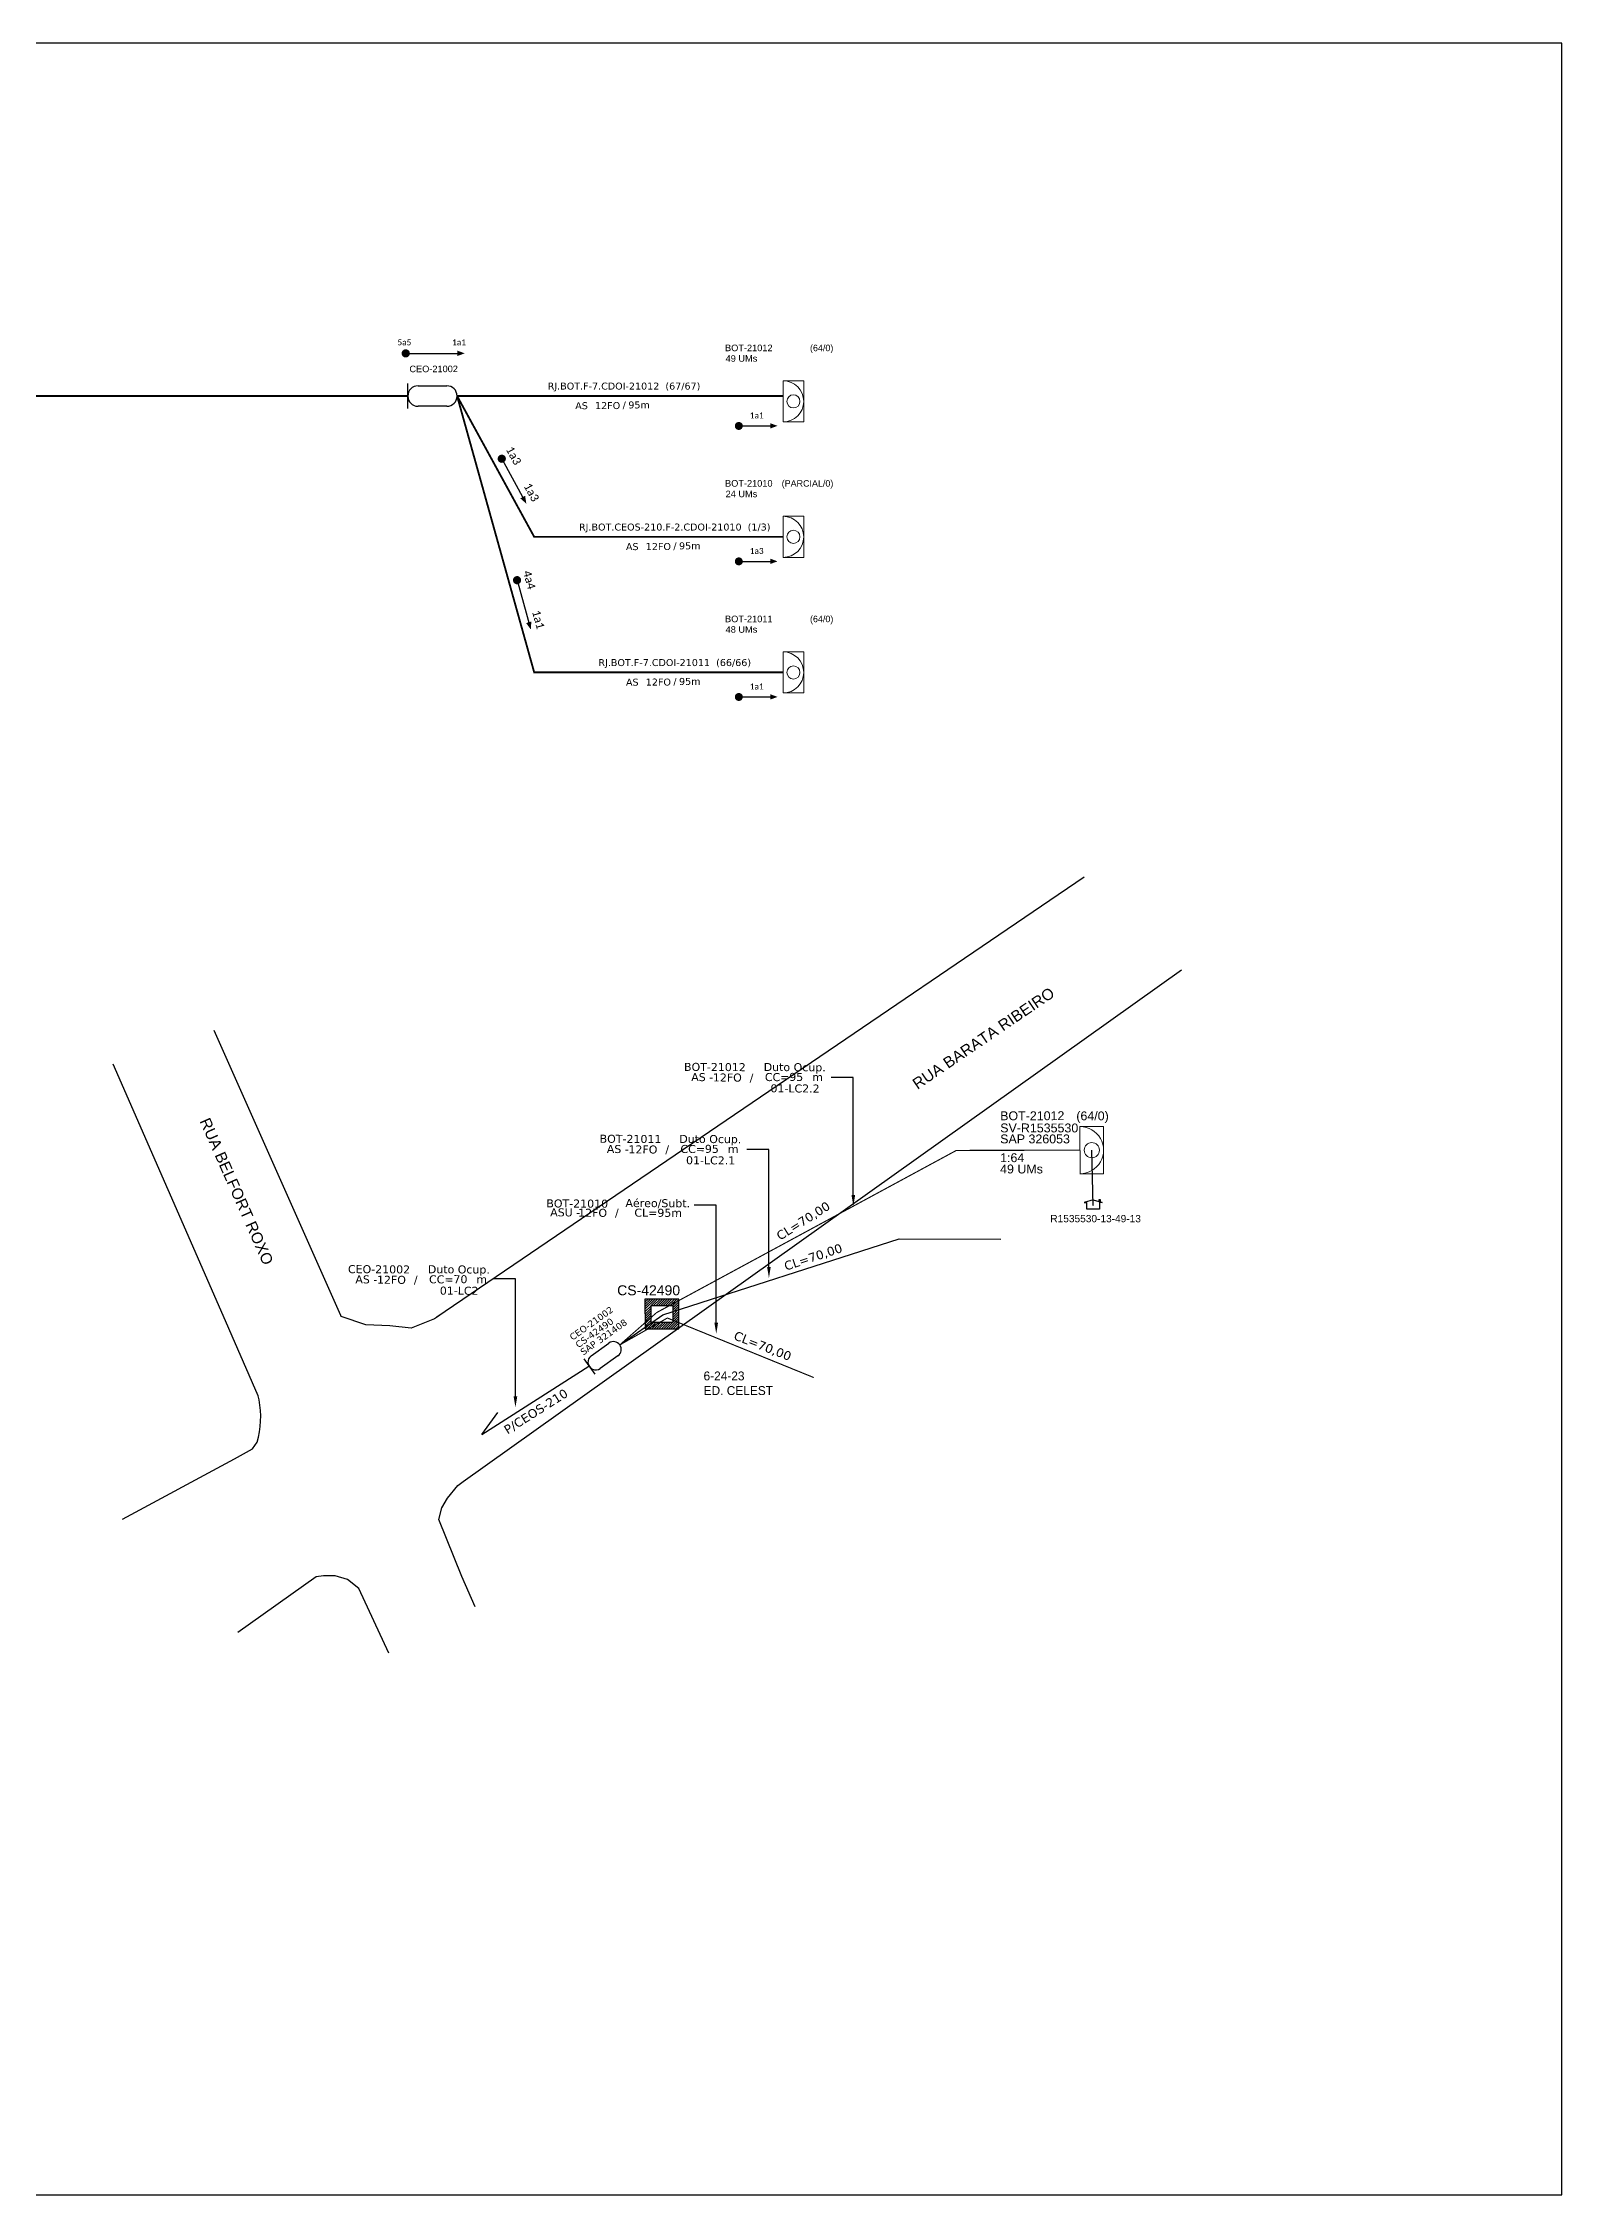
# Model space of a CAD drawing. Header units: millimetres. Extents: x 55655 to 57069, y 58535 to 59129.
# Drawn here: x 56074 to 56493, y 58535 to 59129 of the extents above; entities that cross this region are included whole.
import ezdxf
from ezdxf import colors
from ezdxf.entities.mleader import LeaderData, LeaderLine
from ezdxf.enums import TextEntityAlignment as Align
from ezdxf.math import Vec2, Vec3

# ---------------------------------------------------------------- set-up
doc = ezdxf.new("R2010")
doc.units = ezdxf.units.MM
doc.linetypes.add('DIVIDE2', pattern=[0.625, 0.25, -0.125, 0, -0.125, 0, -0.125])
for name, color, linetype in [('10.1-Caixas Subterrâneas', 5, 'Continuous'), ('20.4-CEOS', 1, 'Continuous'), ('20.5-CEO', 1, 'Continuous'), ('CAP a instalar', 1, 'FENCELINE1'), ('CAP_A_INSTALAR', 1, 'Continuous'), ('CD a instalar', 1, 'Continuous'), ('CELULAS_GPON', 7, 'Continuous'), ('INDICAÇÃO', 7, 'Continuous'), ('label_cabos', 7, 'Continuous'), ('Legenda', 1, 'Continuous'), ('LOGRADOURO', 5, 'Continuous'), ('MUB', 252, 'Continuous'), ('NET-RETIRAR', 54, 'DIVIDE2'), ('SETA', 7, 'Continuous'), ('surveys', 7, 'Continuous'), ('surveys legendas', 7, 'Continuous')]:
    doc.layers.add(name, color=color, linetype=linetype)
for name, color, linetype, lineweight in [("20.0-LEGENDA DOS CDO'S", 1, 'Continuous', 0), ('20.1-CDO_INTERIOR', 1, 'Continuous', 0), ('20.2-CDO_POSTE', 1, 'Continuous', 5), ('40.1-ETIQUETAS', 1, 'Continuous', 20)]:
    doc.layers.add(name, color=color, linetype=linetype, lineweight=lineweight)
doc.layers.add('EXTRA', color=50, linetype='Continuous', plot=False)
doc.styles.add('ARIAL', font='arial.ttf')
doc.styles.add('DIGICADE', font='arial.ttf')
doc.styles.add('siredit', font='verdana.ttf')
doc.linetypes.add('FENCELINE1', pattern='A,0.25,-0.1,[133,ltypeshp.shx,S=0.1,R=0,X=-0.1,Y=0],-0.1,1', length=1.45)

# ---------------------------------------------------------------- blocks, each defined once
blk = doc.blocks.new('CDOE-TEXTO PADRÃO')
at = {"layer": "20.0-LEGENDA DOS CDO'S", "color": 0, "style": 'ARIAL'}
for tag, p in [('CDO_N', (0.49, 7.39)), ('CORDOALHA', (0.5, 4.33)), ('SAP', (0.51, 1.67)), ('SPLITER_1', (0.59, -0.91)), ('SPLITER_2', (0.6, -3.55)), ('(XX-XX_F)S', (0.54, -8.29)), ('(XX-XX_L)S', (0.55, -10.83)), ('UMS', (0.55, -13.15))]:
    blk.add_attdef(tag, p, '', height=1.7, rotation=0.118, dxfattribs=at)
blk.add_attdef('FIBRAS_UTILIZADAS', text='', height=1.7, rotation=0.118, dxfattribs=at).set_placement((19.77, 7.43), align=Align.CENTER)
blk = doc.blocks.new('CDOI_INT')
at = {"layer": '20.1-CDO_INTERIOR', "color": 0, "lineweight": 18}
blk.add_lwpolyline([(4.25, -4.25), (4.25, 4.25), (0, 4.25), (0, -4.25)], close=True, dxfattribs=at)
blk.add_circle((2.12, 0), 1.36, dxfattribs=at)
blk.add_arc((0, 0), 4.25, 270, 90, dxfattribs=at)
at = {"layer": "20.0-LEGENDA DOS CDO'S", "color": 0, "style": 'ARIAL'}
for tag, p in [('CDO_N', (-0.08, 10.38)), ('SURVEY', (-0.08, 8.2)), ('SPLITER_1', (21.18, 10.38)), ('SPLITER_2', (21.19, 8.68)), ('SAP', (-0.08, 6.23)), ('1:XX', (5.94, -2.22)), ('UMS', (5.94, -4.24))]:
    blk.add_attdef(tag, p, '', height=1.36, dxfattribs=at)
blk.add_attdef('FIBRAS_UTILIZADAS', text='', height=1.36, dxfattribs=at).set_placement((15.34, 10.38), align=Align.CENTER)
blk = doc.blocks.new('ETIQUETA_RS5F')
at = {"layer": '40.1-ETIQUETAS', "color": 0, "style": 'siredit'}
blk.add_text('/', height=1.5, dxfattribs=at).set_placement((1.58, -1.95), align=Align.MIDDLE_RIGHT)
for tag, p in [('ETIQUETA_R_PRIMARIA', (1.21, 4.1)), ('ETIQUETA_R_SECUNDARIA', (1.21, 2.1)), ('F_ATIVAS/F_MORTAS', (1.14, -4.24))]:
    blk.add_attdef(tag, text='', height=1.5, dxfattribs=at).set_placement(p, align=Align.MIDDLE_CENTER)
for tag, p in [('TIPO_CABO', (-6.58, -2.12)), ('CAP_CABO', (0.4, -2.09))]:
    blk.add_attdef(tag, text='', height=1.5, dxfattribs=at).set_placement(p, align=Align.MIDDLE_RIGHT)
blk.add_attdef('METROS', text='', height=1.5, dxfattribs=at).set_placement((2.14, -1.95), align=Align.MIDDLE_LEFT)
for tag, p in [('FUSÃO_1', (0.85, -8.39)), ('FUSÃO_2', (0.85, -10.6)), ('FUSÃO_3', (0.85, -12.93)), ('FUSÃO_4', (0.85, -15.14)), ('FUSÃO_5', (0.85, -17.16))]:
    blk.add_attdef(tag, text='', height=1.5, dxfattribs=at).set_placement(p, align=Align.CENTER)
blk = doc.blocks.new('SURVEY_SURVEY')
for p, q in [((0, 0.0000127), (-0.0000126, 0.000009)), ((-0.0000126, 0.000009), (-0.0000086, 0.000009)), ((-0.0000086, 0), (-0.0000086, 0.000009)), ((0, 0.0000127), (0.0000126, 0.000009)), ((0.0000084, 0.0000132), (0.0000098, 0.0000132)), ((0.0000084, 0.0000103), (0.0000084, 0.0000132)), ((0.0000126, 0.000009), (0.0000086, 0.000009)), ((0.0000086, 0.000009), (0.0000086, 0)), ((0.0000098, 0.0000132), (0.0000098, 0.0000099)), ((0.0000086, 0), (-0.0000086, 0))]:
    blk.add_line(p, q)
at = {"ltscale": 6}
blk.add_circle((0, 0.0000045), 0.0000000477, dxfattribs=at)
blk = doc.blocks.new('*X45')
at = {"color": 0, "linetype": 'Continuous'}
for p, q in [((-1.25, 0.34099), (-0.49099, 1.1)), ((-1.25, 0.517767), (-0.667767, 1.1)), ((-1.25, 0.694544), (-0.844544, 1.1)), ((-1.25, 0.87132), (-1.02132, 1.1)), ((-1.25, 1.048097), (-1.198097, 1.1)), ((-1.25, 0.164214), (-0.8035, 0.610714)), ((-1.25, -0.012563), (-0.8035, 0.433937)), ((-1.25, -0.18934), (-0.8035, 0.25716)), ((-1.25, -0.366117), (-0.8035, 0.080383)), ((-0.789214, 0.625), (-0.314214, 1.1)), ((-0.612437, 0.625), (-0.137437, 1.1)), ((-0.43566, 0.625), (0.03934, 1.1)), ((-0.258883, 0.625), (0.216117, 1.1)), ((-0.082107, 0.625), (0.392893, 1.1)), ((0.09467, 0.625), (0.56967, 1.1)), ((0.271447, 0.625), (0.746447, 1.1)), ((0.448223, 0.625), (0.923223, 1.1)), ((0.625, 0.625), (1.1, 1.1)), ((0.801777, 0.625), (1.25, 1.073223)), ((0.8035, 0.449947), (1.25, 0.896447)), ((0.8035, 0.27317), (1.25, 0.71967)), ((0.8035, 0.096393), (1.25, 0.542893)), ((0.8035, -0.080383), (1.25, 0.366117)), ((0.8035, -0.25716), (1.25, 0.18934)), ((0.8035, -0.433937), (1.25, 0.012563)), ((-1.25, -0.542893), (-0.8035, -0.096393)), ((-1.25, -0.71967), (-0.8035, -0.27317)), ((-1.25, -0.896447), (-0.8035, -0.449947)), ((-1.25, -1.073223), (-0.801777, -0.625)), ((-1.1, -1.1), (-0.625, -0.625)), ((-0.923223, -1.1), (-0.448223, -0.625)), ((-0.746447, -1.1), (-0.271447, -0.625)), ((-0.56967, -1.1), (-0.09467, -0.625)), ((-0.392893, -1.1), (0.082107, -0.625)), ((-0.216117, -1.1), (0.258883, -0.625)), ((-0.03934, -1.1), (0.43566, -0.625)), ((0.137437, -1.1), (0.612437, -0.625)), ((0.314214, -1.1), (0.789214, -0.625)), ((0.49099, -1.1), (1.25, -0.34099)), ((0.667767, -1.1), (1.25, -0.517767)), ((0.8035, -0.610714), (1.25, -0.164214)), ((0.844544, -1.1), (1.25, -0.694544)), ((1.02132, -1.1), (1.25, -0.87132)), ((1.198097, -1.1), (1.25, -1.048097))]:
    blk.add_line(p, q, dxfattribs=at)
blk = doc.blocks.new('MANHOLE_MQ')
at = {"color": 0, "linetype": 'Continuous'}
for p, q in [((0.00000623, 0.00000569), (-0.00000627, 0.00000569)), ((-0.00000627, 0.00000569), (-0.00000627, -0.00000531)), ((-0.00000404, 0.00000331), (0.00000399, 0.00000331)), ((-0.00000404, -0.00000294), (-0.00000404, 0.00000331)), ((0.00000399, 0.00000331), (0.00000399, -0.00000294)), ((0.00000623, -0.00000531), (0.00000623, 0.00000569)), ((-0.00000627, -0.00000531), (0.00000623, -0.00000531)), ((0.00000399, -0.00000294), (-0.00000404, -0.00000294)), ((0.00000399, -0.00000294), (0.00000399, -0.00000294))]:
    blk.add_line(p, q, dxfattribs=at)
at = {"color": 0, "linetype": 'Continuous', "xscale": 5e-06, "yscale": 5e-06, "zscale": 1e-05}
blk.add_blockref('*X45', (-0.00000002, 0.00000019), dxfattribs=at)
blk = doc.blocks.new('Inst CB DT OCUP CFOA-SM-AS-80-TS-24')
at = {"layer": 'label_cabos', "color": 0, "style": 'siredit'}
for tag, flags, p in [('ID_ATIVIDADE', 3, (1.31, 2.67)), ('FATOR', 1, (11.56, 2.55))]:
    blk.add_attdef(tag, text='', height=1, rotation=359.69, dxfattribs=dict(at, flags=flags)).set_placement(p, align=Align.MIDDLE_CENTER)
for tag, p in [('TIPO_CABO', (1.76, 0)), ('DESTINO_CABO', (3.13, 1.26)), ('CABO', (4.69, -0.05)), ('/', (7.71, -0.05)), ('LANCE', (10.91, 0)), ('TIPO_CABO', (13.11, 1.24)), ('UND', (15.96, 0)), ('FID', (13.15, -1.41))]:
    blk.add_attdef(tag, text='', height=1, rotation=359.69, dxfattribs=at).set_placement(p, align=Align.MIDDLE_CENTER)
blk.add_attdef('QTDE', (12.43, -0.47), '', height=1, rotation=359.69, dxfattribs=at)
blk = doc.blocks.new('LEGENDA DOS CABOS')
at = {"layer": 'EXTRA', "style": 'siredit'}
for tag, p in [('ID', (4.6, 0.97)), ('XX', (9.03, 0.97))]:
    blk.add_attdef(tag, text='', height=0.48, rotation=359.69, dxfattribs=at).set_placement(p, align=Align.MIDDLE_CENTER)
at = {"layer": 'Legenda', "color": 7, "style": 'siredit'}
for tag, p in [('TIPO_CABO', (1.31, 0)), ('CABO', (4.69, -0.05)), ('/', (6.81, -0.05)), ('METROS', (10.03, -0.05))]:
    blk.add_attdef(tag, text='', height=0.8, rotation=359.69, dxfattribs=at).set_placement(p, align=Align.MIDDLE_CENTER)

msp = doc.modelspace()

# ---------------------------------------------------------------- linework, layer by layer
msp.add_lwpolyline([(55654.61, 58534.93), (56493.17, 58534.93), (56493.17, 59128.93), (55654.61, 59128.93), (55654.61, 58534.93)])
at = {"color": 7, "const_width": 1.13}
for points in [[(56173.73, 59043.76, 1), (56174.28, 59042.77, 1)], [(56200.24, 59014.68, 1), (56200.79, 59013.69, 1)], [(56204.58, 58981.21, 1), (56204.89, 58980.12, 1)]]:
    msp.add_lwpolyline(points, format="xyb", close=True, dxfattribs=at)
at = {"const_width": 1.1}
for points in [[(56265.4, 59023.24, 1), (56266.5, 59023.24, 1)], [(56265.4, 58985.85, 1), (56266.5, 58985.85, 1)], [(56265.4, 58948.43, 1), (56266.5, 58948.43, 1)]]:
    msp.add_lwpolyline(points, format="xyb", close=True, dxfattribs=at)
at = {"layer": '20.1-CDO_INTERIOR', "color": 1, "lineweight": 18, "elevation": 0.31}
msp.add_lwpolyline([(56366.64, 58829.85), (56366.65, 58816.81), (56360.13, 58816.81), (56360.12, 58829.84)], close=True, dxfattribs=at)
at = {"layer": '20.1-CDO_INTERIOR', "color": 1, "lineweight": 18}
msp.add_circle((56363.38, 58823.33, 0.31), 2.09, dxfattribs=at)
msp.add_arc((56360.12, 58823.33, 0.31), 6.52, 270.02759, 90.02759, dxfattribs=at)
at = {"layer": '20.4-CEOS', "color": 5}
for p, q in [((56174.57, 59028.07), (56174.57, 59034.91)), ((56177.41, 59034.32), (56185.36, 59034.32)), ((56185.36, 59028.66), (56177.41, 59028.66))]:
    msp.add_line(p, q, dxfattribs=at)
for centre, start, end in [((56177.41, 59031.49), 90, 270), ((56185.36, 59031.49), 270, 90)]:
    msp.add_arc(centre, 2.83, start, end, dxfattribs=at)
at = {"layer": '20.5-CEO', "color": 5}
for p, q in [((56225.2, 58766.59), (56230.1, 58770.08)), ((56232.59, 58766.59), (56227.69, 58763.09))]:
    msp.add_line(p, q, dxfattribs=at)
msp.add_lwpolyline([(56223.19, 58765.7), (56226.19, 58761.49)], dxfattribs=at)
for centre, start, end in [((56231.35, 58768.34), 305.45351, 125.45351), ((56226.44, 58764.84), 125.45351, 305.45351)]:
    msp.add_arc(centre, 2.15, start, end, dxfattribs=at)
at = {"layer": 'CAP a instalar', "color": 0, "linetype": 'FENCELINE1', "ltscale": 5, "const_width": 0.513}
for points in [[(56174.57, 59031.49), (55876.95, 59031.49)], [(56278.19, 58955.21), (56209.47, 58955.21), (56188.19, 59031.49)]]:
    msp.add_lwpolyline(points, dxfattribs=at)
at = {"layer": 'CAP a instalar', "linetype": 'FENCELINE1', "ltscale": 5, "const_width": 0.513}
msp.add_lwpolyline([(56278.19, 59031.5), (56188.19, 59031.5)], dxfattribs=at)
at = {"layer": 'CAP_A_INSTALAR', "color": 0, "linetype": 'FENCELINE1', "ltscale": 2}
for p, q in [((56244.99, 58777.86, 0.31), (56310.18, 58798.82, 0.31)), ((56310.18, 58798.82, 0.31), (56338.24, 58798.79, 0.31)), ((56233.1, 58769.58, 0.31), (56244.99, 58777.86, 0.31)), ((56194.97, 58744.87, 0.31), (56224.59, 58763.75, 0.31)), ((56194.97, 58744.87, 0.31), (56199.41, 58750.95, 0.31))]:
    msp.add_line(p, q, dxfattribs=at)
at = {"layer": 'CAP_A_INSTALAR', "linetype": 'FENCELINE1', "ltscale": 2, "const_width": 0.307, "elevation": 0.31}
msp.add_lwpolyline([(56233.1, 58769.58), (56243.27, 58778.5), (56326, 58823.26), (56360.12, 58823.33)], dxfattribs=at)
at = {"layer": 'CAP_A_INSTALAR', "color": 8, "linetype": 'FENCELINE1', "ltscale": 2, "const_width": 0.307, "elevation": 0.31}
msp.add_lwpolyline([(56233.1, 58769.58), (56246.24, 58777), (56286.62, 58760.57)], dxfattribs=at)
at = {"layer": 'CD a instalar', "color": 8, "linetype": 'FENCELINE1', "ltscale": 5, "const_width": 0.513}
msp.add_lwpolyline([(56278.19, 58992.62), (56209.47, 58992.62), (56188.19, 59031.5)], dxfattribs=at)
at = {"layer": 'MUB'}
for points in [[(56361.28, 58898.73), (56182.63, 58777.23)], [(56189.9, 58731.88), (56388.19, 58873.08)], [(56156.06, 58777.67), (56121.13, 58856.39)], [(56123.58, 58777.67), (56093.26, 58847.11)], [(56133.52, 58754.4), (56133.27, 58755.48), (56123.58, 58777.67)], [(56183.3, 58777.67), (56181.97, 58776.8), (56175.48, 58774.24), (56169.61, 58774.87), (56162.99, 58775.13), (56156.16, 58777.43), (56156.06, 58777.67)], [(56095.86, 58721.48), (56126.78, 58738.1), (56131.67, 58740.93), (56133.01, 58742.7)], [(56183.17, 58721.39), (56183.98, 58724.62), (56185.5, 58727.27), (56188.38, 58730.8)], [(56188.38, 58730.8), (56189.9, 58731.88)], [(56193.16, 58697.25), (56189.5, 58705.65), (56183.17, 58721.39)], [(56169.34, 58684.47), (56161.08, 58702.33), (56157.89, 58704.86), (56154.54, 58705.81), (56151.3, 58705.86), (56149.28, 58705.52), (56127.66, 58690.15)]]:
    msp.add_lwpolyline(points, dxfattribs=at)
msp.add_arc((56108.89, 58749.61), 25.09, 344.00876, 10.99216, dxfattribs=at)
at = {"layer": 'NET-RETIRAR', "color": 143, "linetype": 'Continuous', "true_color": 0x7aafdf}
msp.add_lwpolyline([(56363.73, 58808.01), (56363.38, 58823.33)], dxfattribs=at)
at = {"layer": 'SETA'}
for points in [[(56174, 59043.27), (56189.05, 59043.27)], [(56265.95, 59023.24), (56275.39, 59023.24)], [(56265.95, 58985.85), (56275.39, 58985.85)], [(56265.95, 58948.43), (56275.39, 58948.43)]]:
    msp.add_lwpolyline(points, dxfattribs=at)
at = {"layer": 'SETA', "color": 7}
for points in [[(56200.52, 59014.19), (56206.82, 59002.65)], [(56204.73, 58980.67), (56208.25, 58968)]]:
    msp.add_lwpolyline(points, dxfattribs=at)
at = {"layer": 'SETA'}
for points in [[(56188.29, 59044.01), (56190.31, 59043.28), (56188.29, 59042.55)], [(56274.63, 59023.99), (56276.64, 59023.26), (56274.63, 59022.53)], [(56274.63, 58986.6), (56276.64, 58985.86), (56274.63, 58985.13)], [(56274.63, 58949.18), (56276.64, 58948.44), (56274.63, 58947.71)]]:
    msp.add_solid(points, dxfattribs=at)
at = {"layer": 'SETA', "color": 7}
for points in [[(56206.96, 59003.96), (56207.3, 59001.78), (56205.64, 59003.23)], [(56208.69, 58969.25), (56208.53, 58967.05), (56207.24, 58968.83)]]:
    msp.add_solid(points, dxfattribs=at)

# ---------------------------------------------------------------- block references
at = {"layer": '10.1-Caixas Subterrâneas', "color": 30, "xscale": 745907.8202865407, "yscale": 745907.8202865407, "zscale": 745907.8202865407, "rotation": 180.0191175169924}
msp.add_blockref('MANHOLE_MQ', (56244.7, 58778.27), dxfattribs=at)
at = {"layer": '20.2-CDO_POSTE', "color": 5}
ref = msp.add_blockref('CDOE-TEXTO PADRÃO', (56174.92, 59032.72), dxfattribs=dict(at, xscale=1.067418450900318, yscale=1.067418450900318, zscale=1.067418450900318))
ref.add_attrib('CDO_N', 'CEO-21002', (56175.03, 59038.06), dxfattribs={"layer": "20.0-LEGENDA DOS CDO'S", "color": 0, "height": 1.814, "rotation": 0.11799, "style": 'ARIAL'})
at = {"layer": 'CAP a instalar', "linetype": 'FENCELINE1', "ltscale": 5}
ref = msp.add_blockref('CDOI_INT', (56278.19, 59030.02), dxfattribs=dict(at, xscale=1.33473017723919, yscale=1.33473017723919, zscale=1.33473017723919))
ref.add_attrib('CDO_N', 'BOT-21012    ', dxfattribs={"layer": "20.0-LEGENDA DOS CDO'S", "color": 0, "height": 1.8156, "style": 'ARIAL'}).set_placement((56278.08, 59043.87), align=Align.RIGHT)
ref.add_attrib('FIBRAS_UTILIZADAS', '        (64/0)', dxfattribs={"layer": "20.0-LEGENDA DOS CDO'S", "color": 0, "height": 1.7905, "style": 'ARIAL', "width": 0.986168}).set_placement((56292.04, 59043.87), align=Align.RIGHT)
ref.add_attrib('SURVEY', '49 UMs          ', dxfattribs={"layer": "20.0-LEGENDA DOS CDO'S", "color": 0, "height": 1.8156, "style": 'ARIAL'}).set_placement((56278.09, 59040.96), align=Align.RIGHT)
at = {"layer": 'CAP a instalar', "color": 1, "linetype": 'FENCELINE1', "ltscale": 5.3}
ref = msp.add_blockref('ETIQUETA_RS5F', (56232.74, 59031.54), dxfattribs=dict(at, xscale=1.280902120837365, yscale=1.280902120837365, zscale=1.280902120837365))
ref.add_attrib('ETIQUETA_R_SECUNDARIA', 'RJ.BOT.F-7.CDOI-21012  (67/67)', dxfattribs={"layer": '40.1-ETIQUETAS', "color": 0, "height": 1.9214, "style": 'siredit'}).set_placement((56234.26, 59034.24), align=Align.MIDDLE_CENTER)
ref.add_attrib('TIPO_CABO', 'AS', dxfattribs={"layer": '40.1-ETIQUETAS', "color": 0, "height": 1.921, "style": 'siredit'}).set_placement((56224.27, 59028.83), align=Align.MIDDLE_RIGHT)
ref.add_attrib('CAP_CABO', '12FO', dxfattribs={"layer": '40.1-ETIQUETAS', "color": 0, "height": 1.921, "style": 'siredit'}).set_placement((56233.21, 59028.86), align=Align.MIDDLE_RIGHT)
ref.add_attrib('METROS', '95m', dxfattribs={"layer": '40.1-ETIQUETAS', "color": 0, "height": 1.921, "style": 'siredit'}).set_placement((56235.45, 59029.04), align=Align.MIDDLE_LEFT)
at = {"layer": 'CAP a instalar', "color": 0, "linetype": 'FENCELINE1', "ltscale": 5}
ref = msp.add_blockref('CDOI_INT', (56278.19, 58955.2), dxfattribs=dict(at, xscale=1.33473017723919, yscale=1.33473017723919, zscale=1.33473017723919))
ref.add_attrib('CDO_N', 'BOT-21011    ', dxfattribs={"layer": "20.0-LEGENDA DOS CDO'S", "color": 0, "height": 1.8156, "style": 'ARIAL'}).set_placement((56278.08, 58969.06), align=Align.RIGHT)
ref.add_attrib('FIBRAS_UTILIZADAS', '        (64/0)', dxfattribs={"layer": "20.0-LEGENDA DOS CDO'S", "color": 0, "height": 1.7905, "style": 'ARIAL', "width": 0.986168}).set_placement((56292.04, 58969.06), align=Align.RIGHT)
ref.add_attrib('SURVEY', '48 UMs          ', dxfattribs={"layer": "20.0-LEGENDA DOS CDO'S", "color": 0, "height": 1.8156, "style": 'ARIAL'}).set_placement((56278.09, 58966.15), align=Align.RIGHT)
at = {"layer": 'CAP a instalar', "color": 0, "linetype": 'FENCELINE1', "ltscale": 5.3}
ref = msp.add_blockref('ETIQUETA_RS5F', (56246.74, 58955.22), dxfattribs=dict(at, xscale=1.280902120837365, yscale=1.280902120837365, zscale=1.280902120837365))
ref.add_attrib('ETIQUETA_R_SECUNDARIA', 'RJ.BOT.F-7.CDOI-21011  (66/66)', dxfattribs={"layer": '40.1-ETIQUETAS', "color": 0, "height": 1.9214, "style": 'siredit'}).set_placement((56248.26, 58957.92), align=Align.MIDDLE_CENTER)
ref.add_attrib('TIPO_CABO', 'AS', dxfattribs={"layer": '40.1-ETIQUETAS', "color": 0, "height": 1.921, "style": 'siredit'}).set_placement((56238.27, 58952.51), align=Align.MIDDLE_RIGHT)
ref.add_attrib('CAP_CABO', '12FO', dxfattribs={"layer": '40.1-ETIQUETAS', "color": 0, "height": 1.921, "style": 'siredit'}).set_placement((56247.21, 58952.54), align=Align.MIDDLE_RIGHT)
ref.add_attrib('METROS', '95m', dxfattribs={"layer": '40.1-ETIQUETAS', "color": 0, "height": 1.921, "style": 'siredit'}).set_placement((56249.45, 58952.72), align=Align.MIDDLE_LEFT)
at = {"layer": 'CD a instalar', "color": 8, "linetype": 'FENCELINE1', "ltscale": 5}
ref = msp.add_blockref('CDOI_INT', (56278.19, 58992.62), dxfattribs=dict(at, xscale=1.33473017723919, yscale=1.33473017723919, zscale=1.33473017723919))
ref.add_attrib('CDO_N', 'BOT-21010    ', dxfattribs={"layer": "20.0-LEGENDA DOS CDO'S", "color": 0, "height": 1.8156, "style": 'ARIAL'}).set_placement((56278.08, 59006.48), align=Align.RIGHT)
ref.add_attrib('FIBRAS_UTILIZADAS', '        (PARCIAL/0)', dxfattribs={"layer": "20.0-LEGENDA DOS CDO'S", "color": 0, "height": 1.7905, "style": 'ARIAL', "width": 0.986168}).set_placement((56292.04, 59006.48), align=Align.RIGHT)
ref.add_attrib('SURVEY', '24 UMs          ', dxfattribs={"layer": "20.0-LEGENDA DOS CDO'S", "color": 0, "height": 1.8156, "style": 'ARIAL'}).set_placement((56278.09, 59003.57), align=Align.RIGHT)
ref = msp.add_blockref('ETIQUETA_RS5F', (56246.74, 58992.64), dxfattribs=dict(at, xscale=1.280902120837365, yscale=1.280902120837365, zscale=1.280902120837365))
ref.add_attrib('ETIQUETA_R_SECUNDARIA', 'RJ.BOT.CEOS-210.F-2.CDOI-21010  (1/3)', dxfattribs={"layer": '40.1-ETIQUETAS', "color": 0, "height": 1.9214, "style": 'siredit'}).set_placement((56248.26, 58995.33), align=Align.MIDDLE_CENTER)
ref.add_attrib('TIPO_CABO', 'AS', dxfattribs={"layer": '40.1-ETIQUETAS', "color": 0, "height": 1.921, "style": 'siredit'}).set_placement((56238.27, 58989.93), align=Align.MIDDLE_RIGHT)
ref.add_attrib('CAP_CABO', '12FO', dxfattribs={"layer": '40.1-ETIQUETAS', "color": 0, "height": 1.921, "style": 'siredit'}).set_placement((56247.21, 58989.96), align=Align.MIDDLE_RIGHT)
ref.add_attrib('METROS', '95m', dxfattribs={"layer": '40.1-ETIQUETAS', "color": 0, "height": 1.921, "style": 'siredit'}).set_placement((56249.45, 58990.14), align=Align.MIDDLE_LEFT)
at = {"layer": 'label_cabos', "color": 0, "lineweight": 0}
ref = msp.add_blockref('Inst CB DT OCUP CFOA-SM-AS-80-TS-24', (56252.43, 58843.5), dxfattribs=dict(at, xscale=2.208816737929647, yscale=2.208816737929647, zscale=2.208816737929647))
ref.add_attrib('DESTINO_CABO', 'BOT-21012', dxfattribs={"color": 0, "height": 2.209, "rotation": 359.69001, "style": 'siredit'}).set_placement((56259.35, 58846.28), align=Align.MIDDLE_CENTER)
ref.add_attrib('CABO', '12FO', dxfattribs={"color": 0, "height": 2.209, "rotation": 359.69001, "style": 'siredit'}).set_placement((56262.78, 58843.38), align=Align.MIDDLE_CENTER)
ref.add_attrib('TIPO_CABO', 'Duto Ocup.', dxfattribs={"color": 0, "height": 2.209, "rotation": 359.69001, "style": 'siredit'}).set_placement((56281.38, 58846.24), align=Align.MIDDLE_CENTER)
ref.add_attrib('/', '/', dxfattribs={"color": 0, "height": 2.21, "rotation": 359.69001, "style": 'siredit'}).set_placement((56269.47, 58843.38), align=Align.MIDDLE_CENTER)
ref.add_attrib('TIPO_CABO', 'AS - ', dxfattribs={"color": 0, "height": 2.209, "rotation": 359.69001, "style": 'siredit'}).set_placement((56256.32, 58843.49), align=Align.MIDDLE_CENTER)
ref.add_attrib('FID', '01-LC2.2', dxfattribs={"color": 0, "height": 2.209, "rotation": 359.69001, "style": 'siredit'}).set_placement((56281.47, 58840.37), align=Align.MIDDLE_CENTER)
ref.add_attrib('LANCE', 'CC=', dxfattribs={"color": 0, "height": 2.209, "rotation": 359.69001, "style": 'siredit'}).set_placement((56276.53, 58843.5), align=Align.MIDDLE_CENTER)
ref.add_attrib('QTDE', '95', (56279.88, 58842.45), dxfattribs={"color": 0, "height": 2.209, "rotation": 359.69001, "style": 'siredit'})
ref.add_attrib('UND', 'm', dxfattribs={"color": 0, "height": 2.21, "rotation": 359.69001, "style": 'siredit'}).set_placement((56287.69, 58843.5), align=Align.MIDDLE_CENTER)
ref = msp.add_blockref('Inst CB DT OCUP CFOA-SM-AS-80-TS-24', (56229.13, 58823.65), dxfattribs=dict(at, xscale=2.208816737929647, yscale=2.208816737929647, zscale=2.208816737929647))
ref.add_attrib('DESTINO_CABO', 'BOT-21011', dxfattribs={"color": 0, "height": 2.209, "rotation": 359.69001, "style": 'siredit'}).set_placement((56236.05, 58826.44), align=Align.MIDDLE_CENTER)
ref.add_attrib('CABO', '12FO', dxfattribs={"color": 0, "height": 2.209, "rotation": 359.69001, "style": 'siredit'}).set_placement((56239.48, 58823.53), align=Align.MIDDLE_CENTER)
ref.add_attrib('TIPO_CABO', 'Duto Ocup.', dxfattribs={"color": 0, "height": 2.209, "rotation": 359.69001, "style": 'siredit'}).set_placement((56258.08, 58826.4), align=Align.MIDDLE_CENTER)
ref.add_attrib('/', '/', dxfattribs={"color": 0, "height": 2.21, "rotation": 359.69001, "style": 'siredit'}).set_placement((56246.17, 58823.53), align=Align.MIDDLE_CENTER)
ref.add_attrib('TIPO_CABO', 'AS - ', dxfattribs={"color": 0, "height": 2.209, "rotation": 359.69001, "style": 'siredit'}).set_placement((56233.02, 58823.64), align=Align.MIDDLE_CENTER)
ref.add_attrib('FID', '01-LC2.1', dxfattribs={"color": 0, "height": 2.209, "rotation": 359.69001, "style": 'siredit'}).set_placement((56258.17, 58820.52), align=Align.MIDDLE_CENTER)
ref.add_attrib('LANCE', 'CC=', dxfattribs={"color": 0, "height": 2.209, "rotation": 359.69001, "style": 'siredit'}).set_placement((56253.23, 58823.65), align=Align.MIDDLE_CENTER)
ref.add_attrib('QTDE', '95', (56256.58, 58822.6), dxfattribs={"color": 0, "height": 2.209, "rotation": 359.69001, "style": 'siredit'})
ref.add_attrib('UND', 'm', dxfattribs={"color": 0, "height": 2.21, "rotation": 359.69001, "style": 'siredit'}).set_placement((56264.39, 58823.65), align=Align.MIDDLE_CENTER)
ref = msp.add_blockref('LEGENDA DOS CABOS', (56211.97, 58805), dxfattribs=dict(at, xscale=2.208816737929647, yscale=2.208816737929647, zscale=2.208816737929647))
ref.add_attrib('ID', 'BOT-21010', dxfattribs={"color": 0, "height": 2.209, "rotation": 359.69001, "style": 'siredit'}).set_placement((56221.34, 58808.6), align=Align.MIDDLE_CENTER)
ref.add_attrib('CABO', '12FO', dxfattribs={"color": 0, "height": 2.209, "rotation": 359.69001, "style": 'siredit'}).set_placement((56225.59, 58806.05), align=Align.MIDDLE_CENTER)
ref.add_attrib('METROS', 'CL=95m', dxfattribs={"color": 0, "height": 2.209, "rotation": 359.69001, "style": 'siredit'}).set_placement((56243.69, 58806.05), align=Align.MIDDLE_CENTER)
ref.add_attrib('XX', 'Aéreo/Subt.', dxfattribs={"color": 0, "height": 2.2088, "rotation": 359.69001, "style": 'siredit'}).set_placement((56243.57, 58808.7), align=Align.MIDDLE_CENTER)
ref.add_attrib('/', '/', dxfattribs={"color": 0, "height": 2.21, "rotation": 359.69001, "style": 'siredit'}).set_placement((56232.27, 58806.05), align=Align.MIDDLE_CENTER)
ref.add_attrib('TIPO_CABO', 'ASU -', dxfattribs={"color": 0, "height": 2.209, "rotation": 359.69001, "style": 'siredit'}).set_placement((56218.02, 58806.16), align=Align.MIDDLE_CENTER)
ref = msp.add_blockref('Inst CB DT OCUP CFOA-SM-AS-80-TS-24', (56159.72, 58787.67), dxfattribs=dict(at, xscale=2.208816737929647, yscale=2.208816737929647, zscale=2.208816737929647))
ref.add_attrib('DESTINO_CABO', 'CEO-21002', dxfattribs={"color": 0, "height": 2.209, "rotation": 359.69001, "style": 'siredit'}).set_placement((56166.64, 58790.45), align=Align.MIDDLE_CENTER)
ref.add_attrib('CABO', '12FO', dxfattribs={"color": 0, "height": 2.209, "rotation": 359.69001, "style": 'siredit'}).set_placement((56170.07, 58787.55), align=Align.MIDDLE_CENTER)
ref.add_attrib('TIPO_CABO', 'Duto Ocup.', dxfattribs={"color": 0, "height": 2.209, "rotation": 359.69001, "style": 'siredit'}).set_placement((56188.67, 58790.42), align=Align.MIDDLE_CENTER)
ref.add_attrib('/', '/', dxfattribs={"color": 0, "height": 2.21, "rotation": 359.69001, "style": 'siredit'}).set_placement((56176.76, 58787.55), align=Align.MIDDLE_CENTER)
ref.add_attrib('TIPO_CABO', 'AS - ', dxfattribs={"color": 0, "height": 2.209, "rotation": 359.69001, "style": 'siredit'}).set_placement((56163.61, 58787.66), align=Align.MIDDLE_CENTER)
ref.add_attrib('FID', '01-LC2', dxfattribs={"color": 0, "height": 2.209, "rotation": 359.69001, "style": 'siredit'}).set_placement((56188.76, 58784.54), align=Align.MIDDLE_CENTER)
ref.add_attrib('LANCE', 'CC=', dxfattribs={"color": 0, "height": 2.209, "rotation": 359.69001, "style": 'siredit'}).set_placement((56183.82, 58787.67), align=Align.MIDDLE_CENTER)
ref.add_attrib('QTDE', '70', (56187.17, 58786.62), dxfattribs={"color": 0, "height": 2.209, "rotation": 359.69001, "style": 'siredit'})
ref.add_attrib('UND', 'm', dxfattribs={"color": 0, "height": 2.21, "rotation": 359.69001, "style": 'siredit'}).set_placement((56194.98, 58787.67), align=Align.MIDDLE_CENTER)
at = {"layer": 'surveys', "color": 255, "xscale": 200000, "yscale": 200000, "zscale": 200000}
msp.add_blockref('SURVEY_SURVEY', (56363.77, 58807.08), dxfattribs=at)

# ---------------------------------------------------------------- texts
at = {"char_height": 1.6473, "width": 27.8482, "attachment_point": 5}
for s, insert in [('{\\fCalibri|b0|i0|c0|p34;\\C7;5a5 }', (56173.63, 59046.31)), ('{\\fCalibri|b0|i0|c0|p34;\\C7;1a1}', (56188.72, 59046.31)), ('{\\fCalibri|b0|i0|c0|p34;\\C7;1a1}', (56270.88, 59026.13)), ('{\\fCalibri|b0|i0|c0|p34;\\C7;1a3}', (56270.88, 58988.73)), ('{\\fCalibri|b0|i0|c0|p34;\\C7;1a1}', (56270.88, 58951.31))]:
    msp.add_mtext(s, dxfattribs=dict(at, insert=insert))
at = {"color": 5, "char_height": 2.2605, "width": 166.8764, "attachment_point": 5}
for s, insert, rotation in [('{\\fCalibri|b0|i0|c0|p34;\\C256;1a3}', (56203.8, 59015.04), 298.56081), ('{\\fCalibri|b0|i0|c0|p34;\\C256;1a3}', (56208.72, 59004.92), 298.56081), ('{\\fCalibri|b0|i0|c0|p34;\\C256;1a1}', (56210.62, 58969.78), 285.45751)]:
    msp.add_mtext(s, dxfattribs=dict(at, insert=insert, rotation=rotation))
at = {"color": 0, "insert": (56208.13, 58980.75), "char_height": 2.2605, "width": 166.8764, "attachment_point": 5, "rotation": 285.45751}
msp.add_mtext('{\\fCalibri|b0|i0|c0|p34;\\C256;4a4}', dxfattribs=at)
at = {"layer": '10.1-Caixas Subterrâneas', "color": 30, "style": 'ARIAL'}
msp.add_text('CS-42490', height=2.761, dxfattribs=at).set_placement((56232.37, 58783.27))
at = {"layer": "20.0-LEGENDA DOS CDO'S", "linetype": 'ByBlock', "style": 'ARIAL'}
for s, height, rotation, p in [('SV-R1535530', 2.4542, 359.97241, (56338.11, 58828.24)), ('BOT-21012', 2.454, 0.11799, (56338.1, 58831.58)), ('SAP 326053', 2.454, 359.97241, (56338.1, 58825.21)), ('49 UMs', 2.454, 359.97241, (56338.08, 58816.91)), ('1:64', 2.454, 359.97241, (56338.08, 58820.02))]:
    msp.add_text(s, height=height, rotation=rotation, dxfattribs=at).set_placement(p)
msp.add_text('(64/0)', height=2.454, rotation=359.97241, dxfattribs=at).set_placement((56363.59, 58831.57), align=Align.CENTER)
at = {"layer": '20.4-CEOS', "color": 5, "linetype": 'ByBlock', "style": 'siredit'}
msp.add_text('CEO-21002', height=1.812, rotation=35.45351, dxfattribs=at).set_placement((56224.72, 58776.28), align=Align.TOP_CENTER)
at = {"layer": '20.5-CEO', "color": 5, "linetype": 'ByBlock', "style": 'siredit'}
for s, p in [('CS-42490', (56225.57, 58773.64)), ('SAP 321408', (56228.12, 58772.48))]:
    msp.add_text(s, height=1.819, rotation=35.45351, dxfattribs=at).set_placement(p, align=Align.TOP_CENTER)
at = {"layer": 'CELULAS_GPON', "style": 'siredit'}
for s, rotation, p in [('CL=70,00', 32.33065, (56277.33, 58798.33)), ('CL=70,00', 18.39367, (56278.95, 58790.04)), ('CL=70,00', 338.69009, (56264.33, 58771.19)), ('P/CEOS-210', 32.33065, (56202.1, 58744.82))]:
    msp.add_text(s, height=2.454, rotation=rotation, dxfattribs=at).set_placement(p)
at = {"layer": 'LOGRADOURO', "style": 'ARIAL'}
for s, rotation, p in [('RUA BARATA RIBEIRO', 34.2535, (56315.25, 58839.96)), ('RUA BELFORT ROXO', 293.89902, (56117.05, 58831.36))]:
    msp.add_text(s, height=3.0678, rotation=rotation, dxfattribs=at).set_placement(p)
at = {"layer": 'surveys legendas', "color": 0, "style": 'DIGICADE'}
msp.add_text('R1535530-13-49-13', height=2, dxfattribs=at).set_placement((56351.94, 58803.43))
at = {"layer": 'surveys legendas'}
for s, p in [('6-24-23', (56256.21, 58759.78)), ('ED. CELEST', (56256.24, 58755.74))]:
    msp.add_text(s, height=2.454, dxfattribs=at).set_placement(p)

# ---------------------------------------------------------------- leaders
at = {"layer": 'INDICAÇÃO', "color": 0}
ml = msp.add_multileader_mtext('Standard', dxfattribs=at)
ml.set_content('')
ml.set_leader_properties()
ml.build(insert=Vec2(0, 0))
ml.multileader.update_dxf_attribs({"arrow_head_size": 3.07})
ctx = ml.context
ctx.base_point, ctx.char_height, ctx.arrow_head_size, ctx.landing_gap_size, ctx.plane_origin = Vec3(56279.15, 58843.36), 12.27, 3.07, 6.14, Vec3(56297.56, 58828.76)
ctx.text_align_type = 2
notes = []
notes.append((ctx, [(0, (1, 1, 0), (56297.56, 58843.36), (-1, 0), 6.14, [(0, [(56297.56, 58807.87)], 0, [])])]))
ctx.mtext.insert, ctx.mtext.alignment, ctx.mtext.flow_direction = Vec3(56285.28, 58849.49), 3, 5
ml = msp.add_multileader_mtext('Standard', dxfattribs=at)
ml.set_content('')
ml.set_leader_properties()
ml.build(insert=Vec2(0, 0))
ml.multileader.update_dxf_attribs({"arrow_head_size": 3.07})
ctx = ml.context
ctx.base_point, ctx.char_height, ctx.arrow_head_size, ctx.landing_gap_size, ctx.plane_origin = Vec3(56255.85, 58823.51), 12.27, 3.07, 6.14, Vec3(56274.26, 58808.91)
ctx.text_align_type = 2
notes.append((ctx, [(0, (1, 1, 0), (56274.26, 58823.51), (-1, 0), 6.14, [(0, [(56274.26, 58788.03)], 0, [])])]))
ctx.mtext.insert, ctx.mtext.alignment, ctx.mtext.flow_direction = Vec3(56261.98, 58829.65), 3, 5
ml = msp.add_multileader_mtext('Standard', dxfattribs=at)
ml.set_content('')
ml.set_leader_properties()
ml.build(insert=Vec2(0, 0))
ml.multileader.update_dxf_attribs({"arrow_head_size": 3.07})
ctx = ml.context
ctx.base_point, ctx.char_height, ctx.arrow_head_size, ctx.landing_gap_size, ctx.plane_origin = Vec3(56241.31, 58808.12), 12.27, 3.07, 6.14, Vec3(56259.72, 58793.53)
ctx.text_align_type = 2
notes.append((ctx, [(0, (1, 1, 0), (56259.72, 58808.12), (-1, 0), 6.14, [(0, [(56259.72, 58772.64)], 0, [])])]))
ctx.mtext.insert, ctx.mtext.alignment, ctx.mtext.flow_direction = Vec3(56247.44, 58814.26), 3, 5
ml = msp.add_multileader_mtext('Standard', dxfattribs=at)
ml.set_content('')
ml.set_leader_properties()
ml.build(insert=Vec2(0, 0))
ml.multileader.update_dxf_attribs({"arrow_head_size": 3.07})
ctx = ml.context
ctx.base_point, ctx.char_height, ctx.arrow_head_size, ctx.landing_gap_size, ctx.plane_origin = Vec3(56185.88, 58787.8), 12.27, 3.07, 6.14, Vec3(56204.29, 58773.2)
ctx.text_align_type = 2
notes.append((ctx, [(0, (1, 1, 0), (56204.29, 58787.8), (-1, 0), 6.14, [(0, [(56204.29, 58752.31)], 0, [])])]))
ctx.mtext.insert, ctx.mtext.alignment, ctx.mtext.flow_direction = Vec3(56192.01, 58793.93), 3, 5
for ctx, leaders in notes:
    for number, flags, end, landing, length, lines in leaders:
        leader = LeaderData()
        leader.index, (leader.has_last_leader_line, leader.has_dogleg_vector, leader.attachment_direction) = number, flags
        leader.last_leader_point, leader.dogleg_vector, leader.dogleg_length = Vec3(end), Vec3(landing), length
        for number, points, colour, breaks in lines:
            line = LeaderLine()
            line.index, line.vertices, line.color, line.breaks = number, Vec3.list(points), colors.encode_raw_color(colour), breaks
            leader.lines.append(line)
        ctx.leaders.append(leader)

doc.saveas('drawing.dxf')
